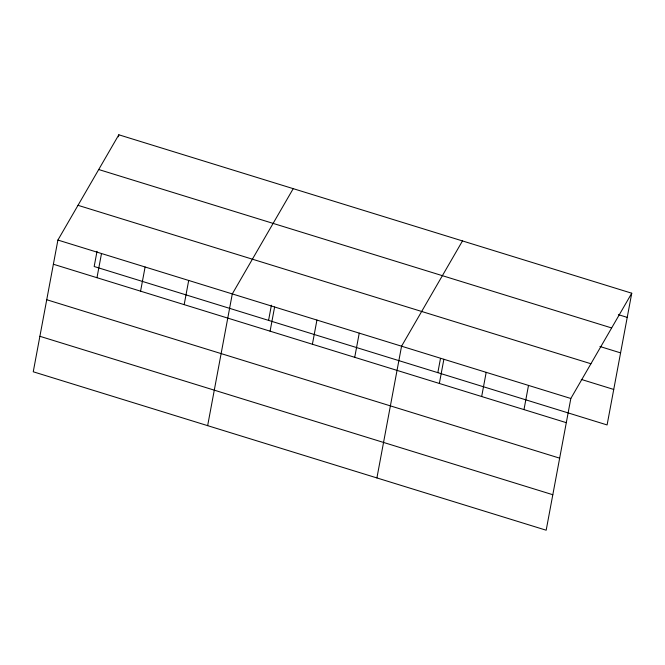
<?xml version="1.0" encoding="UTF-8"?>
<svg xmlns="http://www.w3.org/2000/svg" width="665" height="665" viewBox="0 0 665 665"><rect width="100%" height="100%" fill="white"/><g stroke="black" fill="none" stroke-linecap="round" stroke-linejoin="round"><path stroke-width="1" d="M57.905 240.057L33.25 371.785L546.173 530.213L570.828 398.485L631.75 293.215L118.827 134.787L57.905 240.057L570.828 398.485M97.023 251.304L94.172 266.515L607.095 424.943L631.75 293.215M118.453 136.799L118.827 134.787M96.974 277.704L101.504 253.523M140.573 291.17L145.103 266.989M184.172 304.637L188.694 280.455M207.646 425.65L232.293 293.922L293.223 188.652M268.569 320.38L271.411 305.168M270.09 331.17L274.612 306.997M312.4 344.246L316.931 320.065M354.719 357.313L359.241 333.14M376.905 477.936L401.56 346.207L462.483 240.929M437.836 372.658L440.488 358.46M439.349 383.456L443.879 359.275M481.668 396.523L486.19 372.35M523.987 409.59L528.509 385.417M618.367 314.653L627.228 317.388M98.719 169.525L611.642 327.953M599.921 346.498L620.586 352.882M78.005 205.319L590.927 363.747M581.268 379.416L613.737 389.449M53.375 264.238L566.297 422.666M46.733 299.732L559.656 458.16M39.892 336.299L552.814 494.727"/></g></svg>
